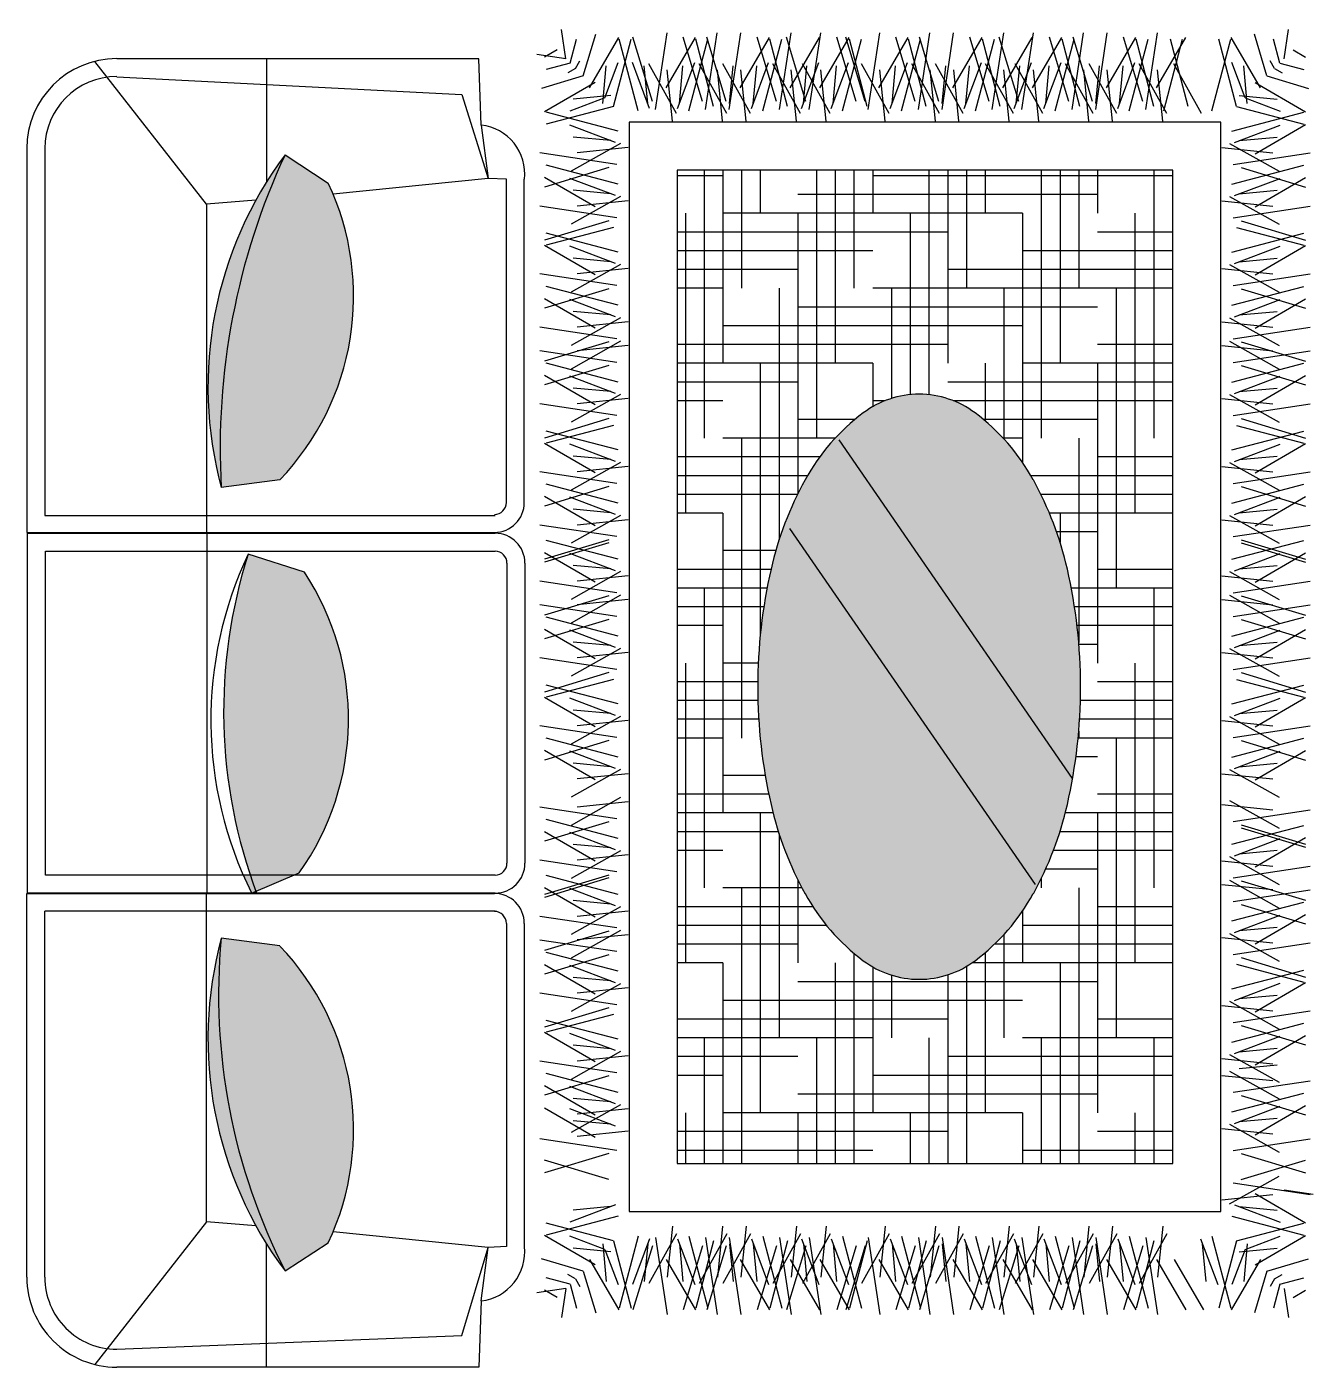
# Model space of a CAD drawing. Header units: inches. Extents: x -1202318 to 15458, y 120 to 819423.
# Drawn here: x 3480.3 to 3534.2, y 574.8 to 630.9 of the extents above; entities that cross this region are included whole.
import ezdxf

# ---------------------------------------------------------------- set-up
doc = ezdxf.new("R2010")
doc.units = ezdxf.units.IN

# ---------------------------------------------------------------- blocks, each defined once
blk = doc.blocks.new('A$C221E0E82')
for p, q in [((2830.9, 2139.1), (2838.4, 2188.7)), ((892.1, 2154.4), (904.4, 2175.6)), ((914.7, 2131.9), (925.4, 2172.8)), ((936.6, 2110), (958, 2180.9)), ((947.6, 2089.8), (997.5, 2175.6)), ((988.3, 2058.3), (1018.4, 2172.8)), ((1030.2, 2050.5), (998.1, 2172.8)), ((1068.9, 2089.8), (1019, 2175.6)), ((1087.2, 2052.8), (1067.5, 2183.6)), ((1120.6, 2050.5), (1088.5, 2172.8)), ((1092.5, 2066.4), (1125.5, 2175.7)), ((1159.3, 2089.8), (1109.5, 2175.6)), ((1177.6, 2052.8), (1157.9, 2183.6)), ((1182.9, 2066.4), (1215.9, 2175.7)), ((1194.3, 2058.3), (1224.4, 2172.8)), ((1236.2, 2050.5), (1204, 2172.8)), ((1274.9, 2089.8), (1225, 2175.6)), ((1293.2, 2052.8), (1273.4, 2183.6)), ((1326.6, 2050.5), (1294.4, 2172.8)), ((1298.4, 2066.4), (1331.4, 2175.7)), ((1365.3, 2089.8), (1315.4, 2175.6)), ((1383.6, 2052.8), (1363.8, 2183.6)), ((1388.8, 2066.4), (1421.8, 2175.7)), ((1423.8, 2052.8), (1404, 2183.6)), ((1457.2, 2050.5), (1425, 2172.8)), ((1429, 2066.4), (1462, 2175.7)), ((1495.9, 2089.8), (1446, 2175.6)), ((1514.2, 2052.8), (1494.4, 2183.6)), ((1519.4, 2066.4), (1552.4, 2175.7)), ((1530.8, 2058.3), (1560.9, 2172.8)), ((1572.7, 2050.5), (1540.6, 2172.8)), ((1611.4, 2089.8), (1561.5, 2175.6)), ((1629.7, 2052.8), (1610, 2183.6)), ((1663.1, 2050.5), (1631, 2172.8)), ((1635, 2066.4), (1668, 2175.7)), ((1701.8, 2089.8), (1652, 2175.6)), ((1720.1, 2052.8), (1700.4, 2183.6)), ((1725.4, 2066.4), (1758.4, 2175.7)), ((1758.6, 2050.5), (1726.4, 2172.8)), ((1730.4, 2066.4), (1763.4, 2175.7)), ((1797.3, 2089.8), (1747.4, 2175.6)), ((1815.6, 2052.8), (1795.8, 2183.6)), ((1820.8, 2066.4), (1853.8, 2175.7)), ((1855.7, 2052.8), (1836, 2183.6)), ((1889.2, 2050.5), (1857, 2172.8)), ((1861, 2066.4), (1894, 2175.7)), ((1927.9, 2089.8), (1878, 2175.6)), ((1946.2, 2052.8), (1926.4, 2183.6)), ((1951.4, 2066.4), (1984.4, 2175.7)), ((1962.8, 2058.3), (1992.9, 2172.8)), ((2004.7, 2050.5), (1972.6, 2172.8)), ((2043.4, 2089.8), (1993.5, 2175.6)), ((2061.7, 2052.8), (2042, 2183.6)), ((2095.1, 2050.5), (2063, 2172.8)), ((2067, 2066.4), (2100, 2175.7)), ((2133.8, 2089.8), (2083.9, 2175.6)), ((2204.8, 2052.8), (2185, 2183.6)), ((2210, 2066.4), (2243, 2175.7)), ((2243.2, 2050.5), (2211.1, 2172.8)), ((2215.1, 2066.4), (2248.1, 2175.7)), ((2281.9, 2089.8), (2232, 2175.6)), ((2300.2, 2052.8), (2280.5, 2183.6)), ((2305.5, 2066.4), (2338.5, 2175.7)), ((2340.4, 2052.8), (2320.7, 2183.6)), ((2373.8, 2050.5), (2341.7, 2172.8)), ((2345.7, 2066.4), (2378.7, 2175.7)), ((2412.5, 2089.8), (2362.6, 2175.6)), ((2430.8, 2052.8), (2411.1, 2183.6)), ((2436.1, 2066.4), (2469.1, 2175.7)), ((2447.5, 2058.3), (2477.6, 2172.8)), ((2489.4, 2050.5), (2457.2, 2172.8)), ((2528.1, 2089.8), (2478.2, 2175.6)), ((2546.4, 2052.8), (2526.6, 2183.6)), ((2579.8, 2050.5), (2547.6, 2172.8)), ((2551.6, 2066.4), (2584.6, 2175.7)), ((2618.5, 2089.8), (2568.6, 2175.6)), ((2665.1, 2052.8), (2645.4, 2183.6)), ((2698.6, 2050.5), (2666.4, 2172.8)), ((2670.4, 2066.4), (2703.4, 2175.7)), ((2737.3, 2089.8), (2687.4, 2175.6)), ((2764.1, 2052.8), (2744.3, 2183.6)), ((2769.3, 2066.4), (2802.3, 2175.7)), ((2813.7, 2066.4), (2780.7, 2175.7)), ((2818.9, 2052.8), (2838.7, 2183.6)), ((2837.2, 2089.8), (2887.1, 2175.6)), ((2875.9, 2050.5), (2908.1, 2172.8)), ((2917.8, 2058.3), (2887.7, 2172.8)), ((2958.6, 2089.8), (2908.7, 2175.6)), ((2969.6, 2110), (2948.2, 2180.9)), ((2991.5, 2131.9), (2980.8, 2172.8)), ((3014, 2154.4), (3001.7, 2175.6)), ((907.4, 2139.1), (857.8, 2146.6)), ((2998.7, 2139.1), (3048.3, 2146.6)), ((914.7, 2131.9), (873.8, 2121.2)), ((923.7, 2122.8), (910.8, 2115.6)), ((923.7, 2122.8), (931, 2135.8)), ((970, 2063), (976, 2127.2)), ((973.7, 2072.9), (996.2, 2132.6)), ((1049.7, 2054.9), (1020.3, 2132.6)), ((1046.5, 2063), (1040.5, 2127.2)), ((1051.3, 2046.3), (1098.5, 2130.6)), ((1058.4, 2033.2), (1067.3, 2120.3)), ((1140.1, 2054.9), (1110.7, 2132.6)), ((1136.9, 2063), (1130.9, 2127.2)), ((1141.7, 2046.3), (1188.9, 2130.6)), ((1148.8, 2033.2), (1157.8, 2120.3)), ((1255.6, 2054.9), (1226.2, 2132.6)), ((1252.5, 2063), (1246.5, 2127.2)), ((1257.2, 2046.3), (1304.4, 2130.6)), ((1264.3, 2033.2), (1273.3, 2120.3)), ((1346, 2054.9), (1316.7, 2132.6)), ((1342.9, 2063), (1336.9, 2127.2)), ((1347.7, 2046.3), (1394.8, 2130.6)), ((1354.7, 2033.2), (1363.7, 2120.3)), ((1387.8, 2046.3), (1435, 2130.6)), ((1394.9, 2033.2), (1403.9, 2120.3)), ((1476.6, 2054.9), (1447.3, 2132.6)), ((1473.5, 2063), (1467.5, 2127.2)), ((1478.3, 2046.3), (1525.4, 2130.6)), ((1485.3, 2033.2), (1494.3, 2120.3)), ((1592.2, 2054.9), (1562.8, 2132.6)), ((1589, 2063), (1583, 2127.2)), ((1593.8, 2046.3), (1641, 2130.6)), ((1600.9, 2033.2), (1609.8, 2120.3)), ((1682.6, 2054.9), (1653.2, 2132.6)), ((1679.4, 2063), (1673.4, 2127.2)), ((1684.2, 2046.3), (1731.4, 2130.6)), ((1691.3, 2033.2), (1700.3, 2120.3)), ((1778, 2054.9), (1748.6, 2132.6)), ((1774.9, 2063), (1768.9, 2127.2)), ((1779.6, 2046.3), (1826.8, 2130.6)), ((1786.7, 2033.2), (1795.7, 2120.3)), ((1819.8, 2046.3), (1867, 2130.6)), ((1826.9, 2033.2), (1835.9, 2120.3)), ((1908.6, 2054.9), (1879.2, 2132.6)), ((1905.5, 2063), (1899.5, 2127.2)), ((1910.2, 2046.3), (1957.4, 2130.6)), ((1917.3, 2033.2), (1926.3, 2120.3)), ((2024.2, 2054.9), (1994.8, 2132.6)), ((2021, 2063), (2015, 2127.2)), ((2025.8, 2046.3), (2073, 2130.6)), ((2032.9, 2033.2), (2041.8, 2120.3)), ((2114.6, 2054.9), (2085.2, 2132.6)), ((2111.4, 2063), (2105.4, 2127.2)), ((2116.2, 2046.3), (2163.4, 2130.6)), ((2123.3, 2033.2), (2132.2, 2120.3)), ((2168.9, 2046.3), (2216, 2130.6)), ((2175.9, 2033.2), (2184.9, 2120.3)), ((2262.7, 2054.9), (2233.3, 2132.6)), ((2259.5, 2063), (2253.5, 2127.2)), ((2264.3, 2046.3), (2311.5, 2130.6)), ((2271.4, 2033.2), (2280.4, 2120.3)), ((2304.5, 2046.3), (2351.7, 2130.6)), ((2311.6, 2033.2), (2320.5, 2120.3)), ((2393.3, 2054.9), (2363.9, 2132.6)), ((2390.1, 2063), (2384.1, 2127.2)), ((2394.9, 2046.3), (2442.1, 2130.6)), ((2402, 2033.2), (2411, 2120.3)), ((2508.8, 2054.9), (2479.4, 2132.6)), ((2505.7, 2063), (2499.7, 2127.2)), ((2510.4, 2046.3), (2557.6, 2130.6)), ((2517.5, 2033.2), (2526.5, 2120.3)), ((2599.2, 2054.9), (2569.9, 2132.6)), ((2596.1, 2063), (2590.1, 2127.2)), ((2600.8, 2046.3), (2648, 2130.6)), ((2607.9, 2033.2), (2616.9, 2120.3)), ((2624.5, 2063), (2618.5, 2127.2)), ((2629.2, 2046.3), (2676.4, 2130.6)), ((2636.3, 2033.2), (2645.3, 2120.3)), ((2718, 2054.9), (2688.6, 2132.6)), ((2714.9, 2063), (2708.9, 2127.2)), ((2719.6, 2046.3), (2766.8, 2130.6)), ((2726.7, 2033.2), (2735.7, 2120.3)), ((2854.9, 2046.3), (2807.7, 2130.6)), ((2847.8, 2033.2), (2838.8, 2120.3)), ((2856.5, 2054.9), (2885.9, 2132.6)), ((2859.6, 2063), (2865.6, 2127.2)), ((2932.5, 2072.9), (2909.9, 2132.6)), ((2936.2, 2063), (2930.2, 2127.2)), ((2982.4, 2122.8), (2975.2, 2135.8)), ((2982.4, 2122.8), (2995.3, 2115.6)), ((2991.5, 2131.9), (3032.4, 2121.2)), ((936.6, 2110), (865.6, 2088.6)), ((956.8, 2099), (871, 2049.1)), ((2949.4, 2099), (3035.2, 2049.1)), ((2969.6, 2110), (3040.5, 2088.6)), ((983.6, 2076.6), (919.4, 2070.6)), ((2922.6, 2076.6), (2986.7, 2070.6)), ((988.3, 2058.3), (873.8, 2028.1)), ((973.7, 2072.9), (913.9, 2050.4)), ((2917.8, 2058.3), (3032.4, 2028.1)), ((2932.5, 2072.9), (2992.2, 2050.4)), ((996, 2016.3), (873.8, 2048.5)), ((996, 2016.3), (873.8, 2048.5)), ((2868, 2031.6), (1015, 2031.6)), ((1015, 2031.6), (1015, 1024.9)), ((2868, 1024.9), (2868, 2031.6)), ((2910.1, 2016.3), (3032.4, 2048.5)), ((2910.1, 2016.3), (3032.4, 2048.5)), ((2914.5, 1996.9), (2992.2, 2026.3)), ((2914.5, 1996.9), (2992.2, 2026.3)), ((1000.3, 1998.7), (916, 1951.5)), ((2922.6, 2000), (2986.7, 2006)), ((2922.6, 2000), (2986.7, 2006)), ((2949.4, 1952.3), (3035.2, 2002.2)), ((2949.4, 1952.3), (3035.2, 2002.2)), ((956.8, 1922.3), (871, 1972.2)), ((956.8, 1922.3), (871, 1972.2)), ((988.3, 1976.2), (873.8, 1946.1)), ((996, 1934.3), (873.8, 1966.5)), ((996, 1934.3), (873.8, 1966.5)), ((2949.4, 1922.3), (3035.2, 1972.2)), ((2949.4, 1922.3), (3035.2, 1972.2)), ((1000.3, 1939.9), (916, 1892.8)), ((2786.4, 1950), (1096.6, 1950)), ((1096.6, 1950), (1096.6, 1106.5)), ((1096.6, 1949.2), (1425.2, 1949.2)), ((1106.5, 1949.2), (1106.5, 1439.3)), ((1170.2, 1950), (1170.2, 1949.2)), ((1202.1, 1950), (1202.1, 1821.8)), ((1234, 1950), (1234, 1694.3)), ((1265.8, 1950), (1265.8, 1566.8)), ((1297.7, 1949.2), (1297.7, 1439.3)), ((1361.4, 1950), (1361.4, 1949.2)), ((1393.3, 1950), (1393.3, 1821.8)), ((1425.2, 1950), (1425.2, 1694.3)), ((1457.1, 1950), (1457.1, 1566.8)), ((1488.9, 1949.2), (1488.9, 1576.4)), ((1552.7, 1950), (1552.7, 1949.2)), ((1584.6, 1950), (1584.6, 1821.8)), ((1616.4, 1950), (1616.4, 1708.5)), ((1648.3, 1950), (1648.3, 1725.4)), ((1680.2, 1949.2), (2190.1, 1949.2)), ((1680.2, 1949.2), (1680.2, 1739.9)), ((1743.9, 1950), (1743.9, 1949.2)), ((1775.8, 1950), (1775.8, 1821.8)), ((1807.7, 1950), (1807.7, 1777.2)), ((1839.5, 1950), (1839.5, 1782.7)), ((1871.4, 1949.2), (1871.4, 1787)), ((1935.2, 1950), (1935.2, 1949.2)), ((1967, 1950), (1967, 1821.8)), ((1998.9, 1950), (1998.9, 1792.7)), ((2030.8, 1950), (2030.8, 1791.3)), ((2062.7, 1949.2), (2062.7, 1788.8)), ((2126.4, 1950), (2126.4, 1949.2)), ((2158.3, 1950), (2158.3, 1821.8)), ((2190.1, 1950), (2190.1, 1766.9)), ((2222, 1950), (2222, 1757.8)), ((2253.9, 1949.2), (2253.9, 1746.7)), ((2317.6, 1950), (2317.6, 1949.2)), ((2349.5, 1950), (2349.5, 1821.8)), ((2381.4, 1950), (2381.4, 1694.3)), ((2413.3, 1950), (2413.3, 1646.5)), ((2445.1, 1949.2), (2445.1, 1608.2)), ((2445.1, 1949.2), (2786.4, 1949.2)), ((2508.9, 1950), (2508.9, 1949.2)), ((2540.7, 1950), (2540.7, 1821.8)), ((2572.6, 1950), (2572.6, 1694.3)), ((2604.5, 1950), (2604.5, 1566.8)), ((2636.4, 1949.2), (2636.4, 1439.3)), ((2700.1, 1950), (2700.1, 1949.2)), ((2732, 1950), (2732, 1821.8)), ((2763.9, 1950), (2763.9, 1694.3)), ((2786.4, 1106.5), (2786.4, 1950)), ((2905.9, 1939.9), (2990.2, 1892.8)), ((993.8, 1904), (863, 1923.8)), ((988.3, 1917.5), (873.8, 1887.3)), ((1013.4, 1932.9), (926.3, 1923.9)), ((1096.6, 1917.4), (1552.7, 1917.4)), ((1807.7, 1917.4), (2317.6, 1917.4)), ((2572.6, 1917.4), (2786.4, 1917.4)), ((2892.8, 1932.9), (2979.8, 1923.9)), ((2912.3, 1904), (3043.1, 1923.8)), ((2917.8, 1917.5), (3032.4, 1887.3)), ((980.2, 1898.8), (870.8, 1865.8)), ((996, 1875.5), (873.8, 1907.7)), ((996, 1875.5), (873.8, 1907.7)), ((2910.1, 1875.5), (3032.4, 1907.7)), ((2910.1, 1875.5), (3032.4, 1907.7)), ((2926, 1898.8), (3035.3, 1865.8)), ((956.8, 1836.9), (871, 1886.7)), ((956.8, 1836.9), (871, 1886.7)), ((991.7, 1856.1), (913.9, 1885.5)), ((991.7, 1856.1), (913.9, 1885.5)), ((1170.2, 1885.5), (1680.2, 1885.5)), ((1935.2, 1885.5), (2445.1, 1885.5)), ((2700.1, 1885.5), (2786.4, 1885.5)), ((2914.5, 1856.1), (2992.2, 1885.5)), ((2914.5, 1856.1), (2992.2, 1885.5)), ((2949.4, 1836.9), (3035.2, 1886.7)), ((2949.4, 1836.9), (3035.2, 1886.7)), ((1000.3, 1854.5), (916, 1807.3)), ((983.6, 1859.3), (919.4, 1865.3)), ((983.6, 1859.3), (919.4, 1865.3)), ((1013.4, 1847.4), (926.3, 1838.4)), ((1297.7, 1853.6), (1807.7, 1853.6)), ((2062.7, 1853.6), (2572.6, 1853.6)), ((2892.8, 1847.4), (2979.8, 1838.4)), ((2905.9, 1854.5), (2990.2, 1807.3)), ((2922.6, 1859.3), (2986.7, 1865.3)), ((2922.6, 1859.3), (2986.7, 1865.3)), ((993.8, 1818.6), (863, 1838.3)), ((983.6, 1819), (919.4, 1825)), ((983.6, 1819), (919.4, 1825)), ((2912.3, 1818.6), (3043.1, 1838.3)), ((2922.6, 1819), (2986.7, 1825)), ((2922.6, 1819), (2986.7, 1825)), ((980.2, 1813.3), (870.8, 1780.3)), ((1000.3, 1814.3), (916, 1767.1)), ((1013.4, 1807.2), (926.3, 1798.2)), ((1096.6, 1821.8), (1170.2, 1821.8)), ((1138.3, 1821.8), (1138.3, 1311.8)), ((1329.6, 1821.8), (1329.6, 1311.8)), ((1425.2, 1821.8), (1935.2, 1821.8)), ((1520.8, 1821.8), (1520.8, 1627.6)), ((1712, 1821.8), (1712, 1752.2)), ((1903.3, 1821.8), (1903.3, 1790.1)), ((2094.5, 1821.8), (2094.5, 1785.1)), ((2190.1, 1821.8), (2700.1, 1821.8)), ((2285.8, 1821.8), (2285.8, 1733.4)), ((2477, 1821.8), (2477, 1311.8)), ((2668.2, 1821.8), (2668.2, 1311.8)), ((2892.8, 1807.2), (2979.8, 1798.2)), ((2905.9, 1814.3), (2990.2, 1767.1)), ((2926, 1813.3), (3035.3, 1780.3)), ((993.8, 1778.4), (863, 1798.1)), ((988.3, 1791.8), (873.8, 1761.7)), ((996, 1749.9), (873.8, 1782)), ((996, 1749.9), (873.8, 1782)), ((1096.6, 1789.9), (1297.7, 1789.9)), ((1552.7, 1789.9), (1900.3, 1789.9)), ((2131.4, 1779.4), (1555.5, 1382.1)), ((2050.7, 1789.9), (2062.7, 1789.9)), ((2317.6, 1789.9), (2786.4, 1789.9)), ((2910.1, 1749.9), (3032.4, 1782)), ((2910.1, 1749.9), (3032.4, 1782)), ((2912.3, 1778.4), (3043.1, 1798.1)), ((2917.8, 1791.8), (3032.4, 1761.7)), ((980.2, 1773.1), (870.8, 1740.1)), ((956.8, 1711.2), (871, 1761.1)), ((956.8, 1711.2), (871, 1761.1)), ((991.7, 1730.4), (913.9, 1759.8)), ((991.7, 1730.4), (913.9, 1759.8)), ((1096.6, 1758), (1425.2, 1758)), ((1680.2, 1758), (1729.5, 1758)), ((2445.1, 1758), (2786.4, 1758)), ((2914.5, 1730.4), (2992.2, 1759.8)), ((2914.5, 1730.4), (2992.2, 1759.8)), ((2926, 1773.1), (3035.3, 1740.1)), ((2949.4, 1711.2), (3035.2, 1761.1)), ((2949.4, 1711.2), (3035.2, 1761.1)), ((983.6, 1733.6), (919.4, 1739.6)), ((983.6, 1733.6), (919.4, 1739.6)), ((2922.6, 1733.6), (2986.7, 1739.6)), ((2922.6, 1733.6), (2986.7, 1739.6)), ((993.8, 1692.9), (863, 1712.6)), ((956.8, 1660.9), (871, 1710.8)), ((956.8, 1660.9), (871, 1710.8)), ((1000.3, 1728.8), (916, 1681.6)), ((1013.4, 1721.7), (926.3, 1712.8)), ((1096.6, 1726.1), (1552.7, 1726.1)), ((2311.8, 1716.3), (1706.2, 1298.4)), ((2301.2, 1726.1), (2317.6, 1726.1)), ((2572.6, 1726.1), (2786.4, 1726.1)), ((2892.8, 1721.7), (2979.8, 1712.8)), ((2905.9, 1728.8), (2990.2, 1681.6)), ((2912.3, 1692.9), (3043.1, 1712.6)), ((2949.4, 1660.9), (3035.2, 1710.8)), ((2949.4, 1660.9), (3035.2, 1710.8)), ((980.2, 1687.6), (870.8, 1654.6)), ((991.7, 1680.2), (913.9, 1709.5)), ((991.7, 1680.2), (913.9, 1709.5)), ((983.6, 1683.3), (919.4, 1689.3)), ((983.6, 1683.3), (919.4, 1689.3)), ((1170.2, 1694.3), (1594, 1694.3)), ((1170.2, 1694.3), (1170.2, 1184.3)), ((1361.4, 1694.3), (1361.4, 1184.3)), ((1552.7, 1694.3), (1552.7, 1661.2)), ((2357, 1694.3), (2445.1, 1694.3)), ((2508.9, 1694.3), (2508.9, 1184.3)), ((2700.1, 1694.3), (2700.1, 1184.3)), ((2700.1, 1694.3), (2786.4, 1694.3)), ((2914.5, 1680.2), (2992.2, 1709.5)), ((2914.5, 1680.2), (2992.2, 1709.5)), ((2922.6, 1683.3), (2986.7, 1689.3)), ((2922.6, 1683.3), (2986.7, 1689.3)), ((2926, 1687.6), (3035.3, 1654.6)), ((1000.3, 1678.6), (916, 1631.4)), ((1013.4, 1671.5), (926.3, 1662.5)), ((2892.8, 1671.5), (2979.8, 1662.5)), ((2905.9, 1678.6), (2990.2, 1631.4)), ((993.8, 1642.6), (863, 1662.4)), ((988.3, 1656.1), (873.8, 1626)), ((996, 1614.2), (873.8, 1646.3)), ((996, 1614.2), (873.8, 1646.3)), ((1297.7, 1662.4), (1553.9, 1662.4)), ((2397, 1662.4), (2572.6, 1662.4)), ((2910.1, 1614.2), (3032.4, 1646.3)), ((2910.1, 1614.2), (3032.4, 1646.3)), ((2912.3, 1642.6), (3043.1, 1662.4)), ((2917.8, 1656.1), (3032.4, 1626)), ((980.2, 1637.4), (870.8, 1604.4)), ((956.8, 1575.5), (871, 1625.4)), ((956.8, 1575.5), (871, 1625.4)), ((991.7, 1594.7), (913.9, 1624.1)), ((991.7, 1594.7), (913.9, 1624.1)), ((1096.6, 1630.5), (1170.2, 1630.5)), ((1425.2, 1630.5), (1523.3, 1630.5)), ((2427.7, 1630.5), (2700.1, 1630.5)), ((2914.5, 1594.7), (2992.2, 1624.1)), ((2914.5, 1594.7), (2992.2, 1624.1)), ((2926, 1637.4), (3035.3, 1604.4)), ((2949.4, 1575.5), (3035.2, 1625.4)), ((2949.4, 1575.5), (3035.2, 1625.4)), ((983.6, 1597.9), (919.4, 1603.9)), ((983.6, 1597.9), (919.4, 1603.9)), ((1096.6, 1598.6), (1297.7, 1598.6)), ((2451.2, 1598.6), (2786.4, 1598.6)), ((2922.6, 1597.9), (2986.7, 1603.9)), ((2922.6, 1597.9), (2986.7, 1603.9)), ((993.8, 1557.2), (863, 1576.9)), ((1000.3, 1593.1), (916, 1545.9)), ((1013.4, 1586), (926.3, 1577)), ((2892.8, 1586), (2979.8, 1577)), ((2905.9, 1593.1), (2990.2, 1545.9)), ((2912.3, 1557.2), (3043.1, 1576.9)), ((980.2, 1551.9), (870.8, 1518.9)), ((1000.3, 1552.9), (916, 1505.7)), ((983.6, 1557.7), (919.4, 1563.7)), ((983.6, 1557.7), (919.4, 1563.7)), ((1096.6, 1566.8), (1425.2, 1566.8)), ((1202.1, 1566.8), (1202.1, 1106.5)), ((1393.3, 1566.8), (1393.3, 1106.5)), ((2465.5, 1566.8), (2786.4, 1566.8)), ((2540.7, 1566.8), (2540.7, 1106.5)), ((2732, 1566.8), (2732, 1106.5)), ((2905.9, 1552.9), (2990.2, 1505.7)), ((2922.6, 1557.7), (2986.7, 1563.7)), ((2922.6, 1557.7), (2986.7, 1563.7)), ((2926, 1551.9), (3035.3, 1518.9)), ((993.8, 1517), (863, 1536.7)), ((988.3, 1530.4), (873.8, 1500.3)), ((1013.4, 1545.8), (926.3, 1536.8)), ((1096.6, 1534.9), (1478.8, 1534.9)), ((2572.6, 1534.9), (2786.4, 1534.9)), ((2892.8, 1545.8), (2979.8, 1536.8)), ((2912.3, 1517), (3043.1, 1536.7)), ((2917.8, 1530.4), (3032.4, 1500.3)), ((980.2, 1511.7), (870.8, 1478.7)), ((996, 1488.5), (873.8, 1520.6)), ((996, 1488.5), (873.8, 1520.6)), ((2910.1, 1488.5), (3032.4, 1520.6)), ((2910.1, 1488.5), (3032.4, 1520.6)), ((2926, 1511.7), (3035.3, 1478.7)), ((956.8, 1449.8), (871, 1499.7)), ((956.8, 1449.8), (871, 1499.7)), ((991.7, 1469.1), (913.9, 1498.4)), ((991.7, 1469.1), (913.9, 1498.4)), ((1170.2, 1503), (1478.7, 1503)), ((2700.1, 1503), (2786.4, 1503)), ((2914.5, 1469.1), (2992.2, 1498.4)), ((2914.5, 1469.1), (2992.2, 1498.4)), ((2949.4, 1449.8), (3035.2, 1499.7)), ((2949.4, 1449.8), (3035.2, 1499.7)), ((1000.3, 1467.4), (916, 1420.3)), ((983.6, 1472.2), (919.4, 1478.2)), ((983.6, 1472.2), (919.4, 1478.2)), ((1013.4, 1460.3), (926.3, 1451.4)), ((1297.7, 1471.2), (1485.1, 1471.2)), ((1488.9, 1460.3), (1488.9, 1439.3)), ((2465.9, 1471.2), (2572.6, 1471.2)), ((2892.8, 1460.3), (2979.8, 1451.4)), ((2905.9, 1467.4), (2990.2, 1420.3)), ((2922.6, 1472.2), (2986.7, 1478.2)), ((2922.6, 1472.2), (2986.7, 1478.2)), ((993.8, 1431.5), (863, 1451.3)), ((1096.6, 1439.3), (1170.2, 1439.3)), ((1234, 1439.3), (1234, 1106.5)), ((1425.2, 1439.3), (1425.2, 1106.5)), ((1425.2, 1439.3), (1499.1, 1439.3)), ((2451.9, 1439.3), (2700.1, 1439.3)), ((2572.6, 1439.3), (2572.6, 1106.5)), ((2763.9, 1439.3), (2763.9, 1106.5)), ((2912.3, 1431.5), (3043.1, 1451.3)), ((980.2, 1426.3), (870.8, 1393.3)), ((988.3, 1429.9), (873.8, 1399.8)), ((996, 1388), (873.8, 1420.1)), ((996, 1388), (873.8, 1420.1)), ((2910.1, 1388), (3032.4, 1420.1)), ((2910.1, 1388), (3032.4, 1420.1)), ((2917.8, 1429.9), (3032.4, 1399.8)), ((2926, 1426.3), (3035.3, 1393.3)), ((980.2, 1411.2), (870.8, 1378.2)), ((956.8, 1349.3), (871, 1399.1)), ((956.8, 1349.3), (871, 1399.1)), ((991.7, 1368.5), (913.9, 1397.9)), ((991.7, 1368.5), (913.9, 1397.9)), ((1096.6, 1407.4), (1297.7, 1407.4)), ((1520.8, 1409.1), (1520.8, 1311.8)), ((2428.7, 1407.4), (2786.4, 1407.4)), ((2914.5, 1368.5), (2992.2, 1397.9)), ((2914.5, 1368.5), (2992.2, 1397.9)), ((2926, 1411.2), (3035.3, 1378.2)), ((2949.4, 1349.3), (3035.2, 1399.1)), ((2949.4, 1349.3), (3035.2, 1399.1)), ((983.6, 1371.7), (919.4, 1377.7)), ((983.6, 1371.7), (919.4, 1377.7)), ((1096.6, 1375.5), (1425.2, 1375.5)), ((1552.7, 1375.4), (1552.7, 1184.3)), ((2445.1, 1375.5), (2786.4, 1375.5)), ((2922.6, 1371.7), (2986.7, 1377.7)), ((2922.6, 1371.7), (2986.7, 1377.7)), ((993.8, 1331), (863, 1350.7)), ((956.8, 1299), (871, 1348.9)), ((956.8, 1299), (871, 1348.9)), ((991.7, 1318.3), (913.9, 1347.6)), ((991.7, 1318.3), (913.9, 1347.6)), ((1000.3, 1366.9), (916, 1319.7)), ((1013.4, 1359.8), (926.3, 1350.8)), ((1584.6, 1349.1), (1584.6, 1106.5)), ((2381.4, 1360.7), (2381.4, 1106.5)), ((2892.8, 1359.8), (2979.8, 1350.8)), ((2905.9, 1366.9), (2990.2, 1319.7)), ((2912.3, 1331), (3043.1, 1350.7)), ((2914.5, 1318.3), (2992.2, 1347.6)), ((2914.5, 1318.3), (2992.2, 1347.6)), ((2949.4, 1299), (3035.2, 1348.9)), ((2949.4, 1299), (3035.2, 1348.9)), ((980.2, 1325.7), (870.8, 1292.7)), ((983.6, 1321.4), (919.4, 1327.4)), ((983.6, 1321.4), (919.4, 1327.4)), ((1096.6, 1343.7), (1552.7, 1343.7)), ((1616.4, 1328.2), (1616.4, 1106.5)), ((2349.5, 1337.4), (2349.5, 1106.5)), ((2572.6, 1343.7), (2786.4, 1343.7)), ((2922.6, 1321.4), (2986.7, 1327.4)), ((2922.6, 1321.4), (2986.7, 1327.4)), ((2926, 1325.7), (3035.3, 1292.7)), ((993.8, 1280.7), (863, 1300.5)), ((1000.3, 1316.6), (916, 1269.5)), ((1013.4, 1309.5), (926.3, 1300.6)), ((1170.2, 1311.8), (1647.2, 1311.8)), ((1265.8, 1311.8), (1265.8, 1106.5)), ((1457.1, 1311.8), (1457.1, 1106.5)), ((1648.3, 1311.3), (1648.3, 1106.5)), ((2303.8, 1311.8), (2445.1, 1311.8)), ((2317.6, 1318.9), (2317.6, 1184.3)), ((2413.3, 1311.8), (2413.3, 1106.5)), ((2604.5, 1311.8), (2604.5, 1106.5)), ((2700.1, 1311.8), (2786.4, 1311.8)), ((2892.8, 1309.5), (2979.8, 1300.6)), ((2905.9, 1316.6), (2990.2, 1269.5)), ((2912.3, 1280.7), (3043.1, 1300.5)), ((988.3, 1294.1), (873.8, 1264)), ((996, 1252.2), (873.8, 1284.4)), ((996, 1252.2), (873.8, 1284.4)), ((1297.7, 1279.9), (1725.7, 1279.9)), ((2222, 1278.9), (2222, 1106.5)), ((2225.3, 1279.9), (2572.6, 1279.9)), ((2910.1, 1252.2), (3032.4, 1284.4)), ((2910.1, 1252.2), (3032.4, 1284.4)), ((2917.8, 1294.1), (3032.4, 1264)), ((980.2, 1275.5), (870.8, 1242.4)), ((956.8, 1213.5), (871, 1263.4)), ((956.8, 1213.5), (871, 1263.4)), ((991.7, 1232.8), (913.9, 1262.2)), ((991.7, 1232.8), (913.9, 1262.2)), ((1743.9, 1274.3), (1743.9, 1184.3)), ((1775.8, 1266.1), (1775.8, 1106.5)), ((1807.7, 1259.5), (1807.7, 1106.5)), ((1839.5, 1254), (1839.5, 1106.5)), ((2126.4, 1256.4), (2126.4, 1184.3)), ((2158.3, 1262.4), (2158.3, 1106.5)), ((2190.1, 1269.7), (2190.1, 1106.5)), ((2914.5, 1232.8), (2992.2, 1262.2)), ((2914.5, 1232.8), (2992.2, 1262.2)), ((2926, 1275.5), (3035.3, 1242.4)), ((2949.4, 1213.5), (3035.2, 1263.4)), ((2949.4, 1213.5), (3035.2, 1263.4)), ((1000.3, 1231.2), (916, 1184)), ((983.6, 1235.9), (919.4, 1241.9)), ((983.6, 1235.9), (919.4, 1241.9)), ((1096.6, 1248), (1170.2, 1248)), ((1425.2, 1248), (1886.7, 1248)), ((1935.2, 1244.6), (1935.2, 1184.3)), ((1967, 1243.7), (1967, 1106.5)), ((1998.9, 1244), (1998.9, 1106.5)), ((2030.8, 1245.4), (2030.8, 1106.5)), ((2190.1, 1248), (2700.1, 1248)), ((2905.9, 1231.2), (2990.2, 1184)), ((2922.6, 1235.9), (2986.7, 1241.9)), ((2922.6, 1235.9), (2986.7, 1241.9)), ((993.8, 1195.3), (863, 1215)), ((1013.4, 1224.1), (926.3, 1215.1)), ((1096.6, 1216.2), (1297.7, 1216.2)), ((1552.7, 1216.2), (2062.7, 1216.2)), ((2317.6, 1216.2), (2786.4, 1216.2)), ((2892.8, 1224.1), (2979.8, 1215.1)), ((2912.3, 1195.3), (3043.1, 1215)), ((980.2, 1190), (870.8, 1157)), ((1000.3, 1191), (916, 1143.8)), ((983.6, 1195.7), (919.4, 1201.7)), ((983.6, 1195.7), (919.4, 1201.7)), ((2905.9, 1191), (2990.2, 1143.8)), ((2922.6, 1195.7), (2986.7, 1201.7)), ((2922.6, 1195.7), (2986.7, 1201.7)), ((2926, 1190), (3035.3, 1157)), ((993.8, 1155), (863, 1174.8)), ((988.3, 1168.5), (873.8, 1138.4)), ((1013.4, 1183.9), (926.3, 1174.9)), ((1096.6, 1184.3), (1425.2, 1184.3)), ((1106.5, 1184.3), (1106.5, 1106.5)), ((1297.7, 1184.3), (1297.7, 1106.5)), ((1488.9, 1184.3), (1488.9, 1106.5)), ((1680.2, 1184.3), (2190.1, 1184.3)), ((1680.2, 1184.3), (1680.2, 1106.5)), ((1871.4, 1184.3), (1871.4, 1106.5)), ((2062.7, 1184.3), (2062.7, 1106.5)), ((2253.9, 1184.3), (2253.9, 1106.5)), ((2445.1, 1184.3), (2786.4, 1184.3)), ((2445.1, 1184.3), (2445.1, 1106.5)), ((2636.4, 1184.3), (2636.4, 1106.5)), ((2892.8, 1183.9), (2979.8, 1174.9)), ((2912.3, 1155), (3043.1, 1174.8)), ((2917.8, 1168.5), (3032.4, 1138.4)), ((980.2, 1149.8), (870.8, 1116.8)), ((996, 1126.6), (873.8, 1158.7)), ((996, 1126.6), (873.8, 1158.7)), ((1096.6, 1152.4), (1552.7, 1152.4)), ((1807.7, 1152.4), (2317.6, 1152.4)), ((2572.6, 1152.4), (2786.4, 1152.4)), ((2910.1, 1126.6), (3032.4, 1158.7)), ((2910.1, 1126.6), (3032.4, 1158.7)), ((2926, 1149.8), (3035.3, 1116.8)), ((956.8, 1087.9), (871, 1137.8)), ((956.8, 1087.9), (871, 1137.8)), ((991.7, 1107.1), (913.9, 1136.5)), ((991.7, 1107.1), (913.9, 1136.5)), ((1170.2, 1120.6), (1680.2, 1120.6)), ((1935.2, 1120.6), (2445.1, 1120.6)), ((2700.1, 1120.6), (2786.4, 1120.6)), ((2914.5, 1107.1), (2992.2, 1136.5)), ((2914.5, 1107.1), (2992.2, 1136.5)), ((2949.4, 1087.9), (3035.2, 1137.8)), ((2949.4, 1087.9), (3035.2, 1137.8)), ((1000.3, 1105.5), (916, 1058.3)), ((983.6, 1110.3), (919.4, 1116.3)), ((983.6, 1110.3), (919.4, 1116.3)), ((1013.4, 1098.4), (926.3, 1089.5)), ((1096.6, 1106.5), (2786.4, 1106.5)), ((2892.8, 1098.4), (2979.8, 1089.5)), ((2905.9, 1105.5), (2990.2, 1058.3)), ((2922.6, 1110.3), (2986.7, 1116.3)), ((2922.6, 1110.3), (2986.7, 1116.3)), ((993.8, 1069.6), (863, 1089.3)), ((2912.3, 1069.6), (3043.1, 1089.3)), ((980.2, 1064.3), (870.8, 1031.3)), ((991.7, 1059.6), (913.9, 1030.3)), ((991.7, 1059.6), (913.9, 1030.3)), ((983.6, 1056.5), (919.4, 1050.5)), ((983.6, 1056.5), (919.4, 1050.5)), ((2914.5, 1059.6), (2992.2, 1030.3)), ((2914.5, 1059.6), (2992.2, 1030.3)), ((2922.6, 1056.5), (2986.7, 1050.5)), ((2922.6, 1056.5), (2986.7, 1050.5)), ((2926, 1064.3), (3035.3, 1031.3)), ((996, 1040.2), (873.8, 1008)), ((996, 1040.2), (873.8, 1008)), ((988.3, 998.3), (873.8, 1028.4)), ((2910.1, 1040.2), (3032.4, 1008)), ((2910.1, 1040.2), (3032.4, 1008)), ((2917.8, 998.3), (3032.4, 1028.4)), ((956.8, 957.6), (871, 1007.4)), ((973.7, 983.6), (913.9, 1006.2)), ((1030.2, 1006), (998.1, 883.7)), ((1015, 1024.9), (2868, 1024.9)), ((1051.3, 1010.3), (1098.5, 926)), ((1058.4, 1023.3), (1067.3, 936.3)), ((1087.2, 1003.8), (1067.5, 873)), ((1120.6, 1006), (1088.5, 883.7)), ((1141.7, 1010.3), (1188.9, 926)), ((1148.8, 1023.3), (1157.8, 936.3)), ((1177.6, 1003.8), (1157.9, 873)), ((1236.2, 1006), (1204, 883.7)), ((1257.2, 1010.3), (1304.4, 926)), ((1264.3, 1023.3), (1273.3, 936.3)), ((1293.2, 1003.8), (1273.4, 873)), ((1326.6, 1006), (1294.4, 883.7)), ((1347.7, 1010.3), (1394.8, 926)), ((1354.7, 1023.3), (1363.7, 936.3)), ((1383.6, 1003.8), (1363.8, 873)), ((1387.8, 1010.3), (1435, 926)), ((1394.9, 1023.3), (1403.9, 936.3)), ((1423.8, 1003.8), (1404, 873)), ((1457.2, 1006), (1425, 883.7)), ((1478.3, 1010.3), (1525.4, 926)), ((1485.3, 1023.3), (1494.3, 936.3)), ((1514.2, 1003.8), (1494.4, 873)), ((1572.7, 1006), (1540.6, 883.7)), ((1593.8, 1010.3), (1641, 926)), ((1600.9, 1023.3), (1609.8, 936.3)), ((1629.7, 1003.8), (1610, 873)), ((1663.1, 1006), (1631, 883.7)), ((1684.2, 1010.3), (1731.4, 926)), ((1691.3, 1023.3), (1700.3, 936.3)), ((1720.1, 1003.8), (1700.4, 873)), ((1758.6, 1006), (1726.4, 883.7)), ((1779.6, 1010.3), (1826.8, 926)), ((1786.7, 1023.3), (1795.7, 936.3)), ((1815.6, 1003.8), (1795.8, 873)), ((1819.8, 1010.3), (1867, 926)), ((1826.9, 1023.3), (1835.9, 936.3)), ((1855.7, 1003.8), (1836, 873)), ((1889.2, 1006), (1857, 883.7)), ((1910.2, 1010.3), (1957.4, 926)), ((1917.3, 1023.3), (1926.3, 936.3)), ((1946.2, 1003.8), (1926.4, 873)), ((2004.7, 1006), (1972.6, 883.7)), ((2025.8, 1010.3), (2073, 926)), ((2032.9, 1023.3), (2041.8, 936.3)), ((2061.7, 1003.8), (2042, 873)), ((2095.1, 1006), (2063, 883.7)), ((2116.2, 1010.3), (2163.4, 926)), ((2123.3, 1023.3), (2132.2, 936.3)), ((2164, 1010.3), (2211.1, 926)), ((2171.1, 1023.3), (2180, 936.3)), ((2199.9, 1003.8), (2180.1, 873)), ((2233.3, 1006), (2201.2, 883.7)), ((2254.4, 1010.3), (2301.6, 926)), ((2261.5, 1023.3), (2270.4, 936.3)), ((2290.3, 1003.8), (2270.6, 873)), ((2328.8, 1006), (2296.6, 883.7)), ((2349.8, 1010.3), (2397, 926)), ((2356.9, 1023.3), (2365.9, 936.3)), ((2385.7, 1003.8), (2366, 873)), ((2390, 1010.3), (2437.2, 926)), ((2397.1, 1023.3), (2406.1, 936.3)), ((2425.9, 1003.8), (2406.2, 873)), ((2459.4, 1006), (2427.2, 883.7)), ((2480.4, 1010.3), (2527.6, 926)), ((2487.5, 1023.3), (2496.5, 936.3)), ((2516.3, 1003.8), (2496.6, 873)), ((2574.9, 1006), (2542.8, 883.7)), ((2596, 1010.3), (2643.1, 926)), ((2603, 1023.3), (2612, 936.3)), ((2631.9, 1003.8), (2612.1, 873)), ((2665.3, 1006), (2633.2, 883.7)), ((2686.4, 1010.3), (2733.6, 926)), ((2693.5, 1023.3), (2702.4, 936.3)), ((2731.5, 1023.3), (2740.4, 936.3)), ((2764.1, 1003.8), (2744.3, 873)), ((2875.9, 1006), (2908.1, 883.7)), ((2932.5, 983.6), (2992.2, 1006.2)), ((2949.4, 957.6), (3035.2, 1007.4)), ((983.6, 980), (919.4, 986)), ((970, 993.6), (976, 929.4)), ((973.7, 983.6), (996.2, 923.9)), ((988.3, 998.3), (1018.4, 883.7)), ((1049.7, 1001.6), (1020.3, 923.9)), ((1046.5, 993.6), (1040.5, 929.4)), ((1046.5, 993.6), (1040.5, 929.4)), ((1092.5, 990.1), (1125.5, 880.8)), ((1140.1, 1001.6), (1110.7, 923.9)), ((1136.9, 993.6), (1130.9, 929.4)), ((1182.9, 990.1), (1215.9, 880.8)), ((1194.3, 998.3), (1224.4, 883.7)), ((1255.6, 1001.6), (1226.2, 923.9)), ((1252.5, 993.6), (1246.5, 929.4)), ((1298.4, 990.1), (1331.4, 880.8)), ((1346, 1001.6), (1316.7, 923.9)), ((1342.9, 993.6), (1336.9, 929.4)), ((1388.8, 990.1), (1421.8, 880.8)), ((1429, 990.1), (1462, 880.8)), ((1476.6, 1001.6), (1447.3, 923.9)), ((1473.5, 993.6), (1467.5, 929.4)), ((1519.4, 990.1), (1552.4, 880.8)), ((1530.8, 998.3), (1560.9, 883.7)), ((1592.2, 1001.6), (1562.8, 923.9)), ((1589, 993.6), (1583, 929.4)), ((1635, 990.1), (1668, 880.8)), ((1682.6, 1001.6), (1653.2, 923.9)), ((1679.4, 993.6), (1673.4, 929.4)), ((1725.4, 990.1), (1758.4, 880.8)), ((1730.4, 990.1), (1763.4, 880.8)), ((1778, 1001.6), (1748.6, 923.9)), ((1774.9, 993.6), (1768.9, 929.4)), ((1820.8, 990.1), (1853.8, 880.8)), ((1861, 990.1), (1894, 880.8)), ((1908.6, 1001.6), (1879.2, 923.9)), ((1905.5, 993.6), (1899.5, 929.4)), ((1951.4, 990.1), (1984.4, 880.8)), ((1962.8, 998.3), (1992.9, 883.7)), ((2024.2, 1001.6), (1994.8, 923.9)), ((2021, 993.6), (2015, 929.4)), ((2067, 990.1), (2100, 880.8)), ((2114.6, 1001.6), (2085.2, 923.9)), ((2111.4, 993.6), (2105.4, 929.4)), ((2205.1, 990.1), (2238.2, 880.8)), ((2252.8, 1001.6), (2223.4, 923.9)), ((2249.6, 993.6), (2243.6, 929.4)), ((2295.6, 990.1), (2328.6, 880.8)), ((2300.6, 990.1), (2333.6, 880.8)), ((2348.2, 1001.6), (2318.8, 923.9)), ((2345.1, 993.6), (2339.1, 929.4)), ((2391, 990.1), (2424, 880.8)), ((2431.2, 990.1), (2464.2, 880.8)), ((2478.8, 1001.6), (2449.4, 923.9)), ((2475.7, 993.6), (2469.7, 929.4)), ((2521.6, 990.1), (2554.6, 880.8)), ((2533, 998.3), (2563.1, 883.7)), ((2594.3, 1001.6), (2565, 923.9)), ((2591.2, 993.6), (2585.2, 929.4)), ((2637.1, 990.1), (2670.1, 880.8)), ((2684.8, 1001.6), (2655.4, 923.9)), ((2681.6, 993.6), (2675.6, 929.4)), ((2722.8, 1001.6), (2693.4, 923.9)), ((2719.6, 993.6), (2713.6, 929.4)), ((2769.3, 990.1), (2802.3, 880.8)), ((2813.7, 990.1), (2780.7, 880.8)), ((2856.5, 1001.6), (2885.9, 923.9)), ((2859.6, 993.6), (2865.6, 929.4)), ((2917.8, 998.3), (2887.7, 883.7)), ((2932.5, 983.6), (2909.9, 923.9)), ((2922.6, 980), (2986.7, 986)), ((2936.2, 993.6), (2930.2, 929.4)), ((936.6, 946.5), (865.6, 967.9)), ((947.6, 966.8), (997.5, 880.9)), ((1159.3, 966.8), (1109.5, 880.9)), ((1274.9, 966.8), (1225, 880.9)), ((1365.3, 966.8), (1315.4, 880.9)), ((1495.9, 966.8), (1446, 880.9)), ((1611.4, 966.8), (1561.5, 880.9)), ((1701.8, 966.8), (1652, 880.9)), ((1797.3, 966.8), (1747.4, 880.9)), ((1927.9, 966.8), (1878, 880.9)), ((2043.4, 966.8), (1993.5, 880.9)), ((2133.8, 966.8), (2083.9, 880.9)), ((2272, 966.8), (2222.1, 880.9)), ((2367.5, 966.8), (2317.6, 880.9)), ((2498.1, 966.8), (2448.2, 880.9)), ((2613.6, 966.8), (2563.7, 880.9)), ((2704, 966.8), (2654.1, 880.9)), ((2742, 966.8), (2692.1, 880.9)), ((2958.6, 966.8), (2908.7, 880.9)), ((2969.6, 946.5), (3040.5, 967.9)), ((914.7, 924.6), (873.8, 935.4)), ((923.7, 933.7), (910.8, 940.9)), ((936.6, 946.5), (958, 875.6)), ((2969.6, 946.5), (2948.2, 875.6)), ((2982.4, 933.7), (2995.3, 940.9)), ((2991.5, 924.6), (3032.4, 935.4)), ((907.4, 917.4), (857.8, 909.9)), ((907.4, 917.4), (900, 867.8)), ((914.7, 924.6), (925.4, 883.7)), ((923.7, 933.7), (931, 920.8)), ((2982.4, 933.7), (2975.2, 920.8)), ((2991.5, 924.6), (2980.8, 883.7)), ((2998.7, 917.4), (3006.2, 867.8)), ((2998.7, 917.4), (3048.3, 909.9)), ((892.1, 902.1), (904.4, 880.9)), ((3014, 902.1), (3001.7, 880.9)), ((1661.9, 846.5), (1112.3, 846.5)), ((1765.4, 847.6), (2275.4, 847.6)), ((2377.9, 846.5), (2927.6, 846.5)), ((1112.3, 815.9), (1110.7, 784.8)), ((1661.9, 815.9), (1112.3, 815.9)), ((1765.4, 817), (2275.4, 817)), ((2377.9, 815.9), (2927.6, 815.9)), ((2927.6, 815.9), (2929.1, 784.8)), ((968.4, 740.3), (1110.7, 784.8)), ((1020.1, 773.2), (1110.7, 784.8)), ((1110.7, 784.8), (1137.6, 521.3)), ((1683.9, 30.6), (1683.9, 796.6)), ((1712.9, 0), (1712.9, 795.5)), ((1714.4, 1), (1714.4, 796.6)), ((1745, 31.6), (1745, 796.6)), ((2295.8, 796.6), (2295.8, 31.6)), ((2326.4, 796.6), (2326.4, 1)), ((2326.9, 0), (2326.9, 795.5)), ((2357, 796.6), (2357, 30.6)), ((2929.1, 784.8), (2902.2, 521.3)), ((3079, 740.3), (2929.1, 784.8)), ((3019.8, 773.2), (2929.1, 784.8)), ((1020.1, 773.2), (907.2, 769.1)), ((907.2, 769.1), (907.2, 153)), ((3019.8, 773.2), (3132.7, 769.1)), ((3132.7, 769.1), (3132.7, 153)), ((937.8, 153), (968.4, 740.3)), ((3102.1, 153), (3079, 740.3)), ((1070.8, 439.3), (1118.8, 513)), ((2969, 439.3), (2921.1, 513)), ((1780.7, 472.2), (1750.1, 376.6)), ((2326.2, 382.3), (2292.1, 463.3)), ((1623.5, 430.4), (1636.6, 330.8)), ((1712.9, 425.2), (1714.4, 425.2)), ((2326.4, 425.2), (2326.9, 425.2)), ((2416.3, 430.4), (2403.2, 330.8)), ((907.2, 408), (1116.7, 408)), ((1147.8, 389.7), (1154.4, 306)), ((2892, 389.7), (2885.5, 306)), ((3132.7, 408), (2923.2, 408)), ((1154.4, 306), (911.8, 115.5)), ((1154.4, 306), (1712.9, 306)), ((2326.4, 307), (1714.4, 307)), ((2885.5, 306), (2326.9, 306)), ((2885.5, 306), (3128, 115.5)), ((1712.9, 221.2), (1714.4, 221.2)), ((2326.4, 221.2), (2326.9, 221.2)), ((1060.1, 30.6), (1683.9, 30.6)), ((2295.8, 31.6), (1745, 31.6)), ((2979.7, 30.6), (2357, 30.6)), ((1060.1, 0), (1712.9, 0)), ((2326.4, 1), (1714.4, 1)), ((2979.7, 0), (2326.9, 0))]:
    blk.add_line(p, q)
for centre, radius, start, end in [((1975.5, 894.6), 898.4, 90, 102.8807), ((1975.5, 894.6), 898.4, 77.1193, 90), ((1905, 1203), 582.1, 102.8807, 118.9019), ((2046, 1203), 582.1, 61.0981, 77.1193), ((1797.7, 1397.2), 360.2, 118.9019, 143.1195), ((2153.2, 1397.2), 360.2, 36.8805, 61.0981), ((1636.3, 1518.3), 158.4, 143.1195, 180), ((2314.6, 1518.3), 158.4, 0, 36.8805), ((1636.3, 1518.3), 158.4, 180, 216.8805), ((2314.6, 1518.3), 158.4, 323.1195, 0), ((1797.7, 1639.4), 360.2, 216.8805, 241.0981), ((2153.2, 1639.4), 360.2, 298.9019, 323.1195), ((1905, 1833.7), 582.1, 241.0981, 257.1193), ((2046, 1833.7), 582.1, 282.8807, 298.9019), ((1975.5, 2142.1), 898.4, 257.1193, 270), ((1975.5, 2142.1), 898.4, 270, 282.8807), ((1102.7, 763.9), 83.2, 83.4179, 173.5749), ((1661.9, 795.5), 51, 0, 90), ((1765.4, 796.6), 51, 90, 180), ((2275.4, 796.6), 51, 0, 90), ((2377.9, 795.5), 51, 90, 180), ((2937.1, 763.9), 83.2, 6.4251, 96.5821), ((1661.9, 795.5), 20.4, 0, 90), ((1765.4, 796.6), 20.4, 90, 180), ((2275.4, 796.6), 20.4, 0, 90), ((2377.9, 795.5), 20.4, 90, 180), ((1643.7, 2423.7), 1710.9, 272.3193, 272.3711), ((1643.7, 2423.7), 1812.9, 272.1888, 272.2376), ((1311.1, 104.6), 451.4, 46.1942, 115.2134), ((2029.9, 95.9), 451.4, 54.4888, 123.508), ((2728.8, 104.6), 451.4, 64.7866, 133.8058), ((1465.3, 966.9), 658.7, 233.2071, 285.072), ((1570.3, 1514.1), 1185.2, 245.0725, 273.2065), ((2574.5, 966.9), 658.7, 254.928, 306.7929), ((2499.5, 1357.6), 1031.3, 264.6406, 297.0804), ((1643.7, 2423.7), 2118.9, 288.7972, 288.812), ((2017.7, 1213.8), 878.9, 252.2742, 290.5658), ((1643.7, 2423.7), 2144.4, 288.5655, 288.5801), ((2032.3, 971.8), 658.7, 244.6302, 296.4951), ((1643.7, 2423.7), 2118.9, 271.8726, 271.9144), ((1643.7, 2423.7), 2144.4, 271.8503, 271.8916), ((1060.1, 153), 153, 180, 270), ((1060.1, 153), 122.4, 180, 270), ((2979.7, 153), 153, 270, 0), ((2979.7, 153), 122.4, 270, 0)]:
    blk.add_arc(centre, radius, start, end)

msp = doc.modelspace()

# ---------------------------------------------------------------- hatches: boundary and pattern name
at = {"true_color": 0xf26722}
h = msp.add_hatch(color=30, dxfattribs=at)
h.dxf.hatch_style = 1
h.paths.add_polyline_path([(3492.935, 624.368), (3491.124, 625.548, 0.123378), (3488.453, 611.627), (3490.903, 611.949, 0.3106)])
h.paths.add_polyline_path([(3491.124, 625.548, 0.230247), (3488.453, 611.627, -0.123378)])
h.paths.add_polyline_path([(3517.395, 641.306), (3517.716, 643.756, 0.123378), (3503.795, 641.085), (3504.975, 639.273, 0.3106)])
h.paths.add_polyline_path([(3517.716, 643.756, 0.230247), (3503.795, 641.085, -0.123378)])
h.paths.add_polyline_path([(3491.933, 608.081), (3489.58, 608.836, 0.159169), (3489.665, 595.408), (3491.496, 595.408), (3491.713, 595.498, 0.3106)])
h = msp.add_hatch(color=1)
h.dxf.hatch_style = 1
h.paths.add_polyline_path([(3523.874, 608.217, 0.07002), (3522.451, 611.946, 0.106064), (3520.011, 614.752, 0.162325), (3517.672, 615.532, 0.162325), (3515.333, 614.752, 0.106064), (3512.893, 611.946, 0.070278), (3511.466, 608.202), (3511.466, 608.202, 0.056094), (3510.913, 603.289, 0.056262), (3511.469, 598.361, 0.07002), (3512.893, 594.632, 0.106064), (3515.333, 591.827, 0.162325), (3517.672, 591.047, 0.162325), (3520.011, 591.827, 0.106064), (3522.451, 594.632, 0.07002), (3523.874, 598.361, 0.056262), (3524.431, 603.289, 0.056262)])
h = msp.add_hatch(color=30, dxfattribs=at)
h.dxf.hatch_style = 1
h.paths.add_polyline_path([(3490.903, 592.443), (3488.453, 592.765, 0.142499), (3491.124, 578.843), (3492.935, 580.024, 0.3106)])
h.paths.add_polyline_path([(3488.453, 592.765, 0.230247), (3491.124, 578.843, -0.142499)])
h.paths.add_polyline_path([(3491.496, 595.408), (3489.665, 595.408, 0.008216), (3489.901, 594.737)])
h.paths.add_polyline_path([(3489.665, 595.408), (3489.37, 595.408, 0.012713), (3489.719, 594.661), (3489.901, 594.737, -0.008216)])

# ---------------------------------------------------------------- block references
at = {"xscale": 0.02460460558284074, "yscale": 0.02460460558284074, "zscale": 0.02460460558284074, "rotation": 270}
msp.add_blockref('A$C221E0E82', (3480.314, 651.895), dxfattribs=at)

doc.saveas('drawing.dxf')
